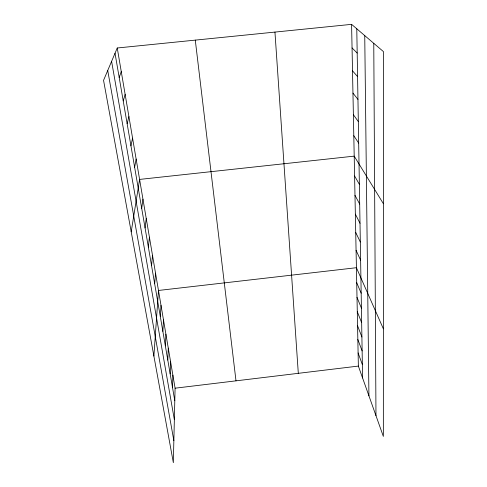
<?xml version="1.0" encoding="UTF-8"?>
<svg xmlns="http://www.w3.org/2000/svg" width="487" height="487" viewBox="0 0 487 487"><rect width="100%" height="100%" fill="white"/><g stroke="black" fill="none" stroke-linecap="round" stroke-linejoin="round"><path stroke-width="0.73" d="M117.251 47.994L175.089 388.188L173.342 462.65L103.554 80.343L117.251 47.994L351.59 24.35L383.446 51.61L383.348 436.431L358.365 366.084L351.59 24.35M172.514 387.482L172.867 375.124M170.182 373.931L170.596 361.774M167.796 360.076L168.277 348.132M165.361 345.904L165.909 334.192M162.871 331.416L163.486 319.941M160.32 316.587L161.008 305.367M153.886 356.07L158.476 290.459L356.411 267.71L383.379 328.847M154.677 283.787L155.536 273.164M151.567 265.689L152.516 255.407M148.365 247.086L149.418 237.175M145.077 227.965L146.234 218.45M141.693 208.302L142.959 199.201M131.21 231.849L139.599 179.417L354.201 156.132L383.409 203.749M134.631 167.242L136.135 159.066M130.942 145.796L132.58 138.131M127.144 123.71L128.915 116.588M123.229 100.943L125.141 94.399M119.187 77.47L121.257 71.546M175.089 388.188L358.365 366.084M352.058 47.945L357.19 53.059M352.509 70.852L357.58 76.587M352.953 93.096L357.957 99.415M353.379 114.707L358.322 121.573M353.793 135.709L358.682 143.099M354.597 176.002L359.363 184.323M354.98 195.33L359.692 204.083M355.352 214.146L360.015 223.302M355.717 232.469L360.325 241.996M356.07 250.318L360.623 260.204M356.709 282.704L361.171 293.198M357.001 297.368L361.421 308.125M357.288 311.71L361.664 322.717M357.561 325.748L361.902 336.986M357.835 339.482L362.133 350.938M358.103 352.923L362.358 364.593M107.724 70.493L173.853 440.644M111.602 61.332L174.346 419.654M115.023 53.26L174.79 400.74M195.281 40.123L235.994 380.84M274.948 32.081L298.306 373.328M356.782 28.794L362.578 377.955M364.745 35.606L368.933 395.834M373.766 43.331L375.976 415.667"/></g></svg>
